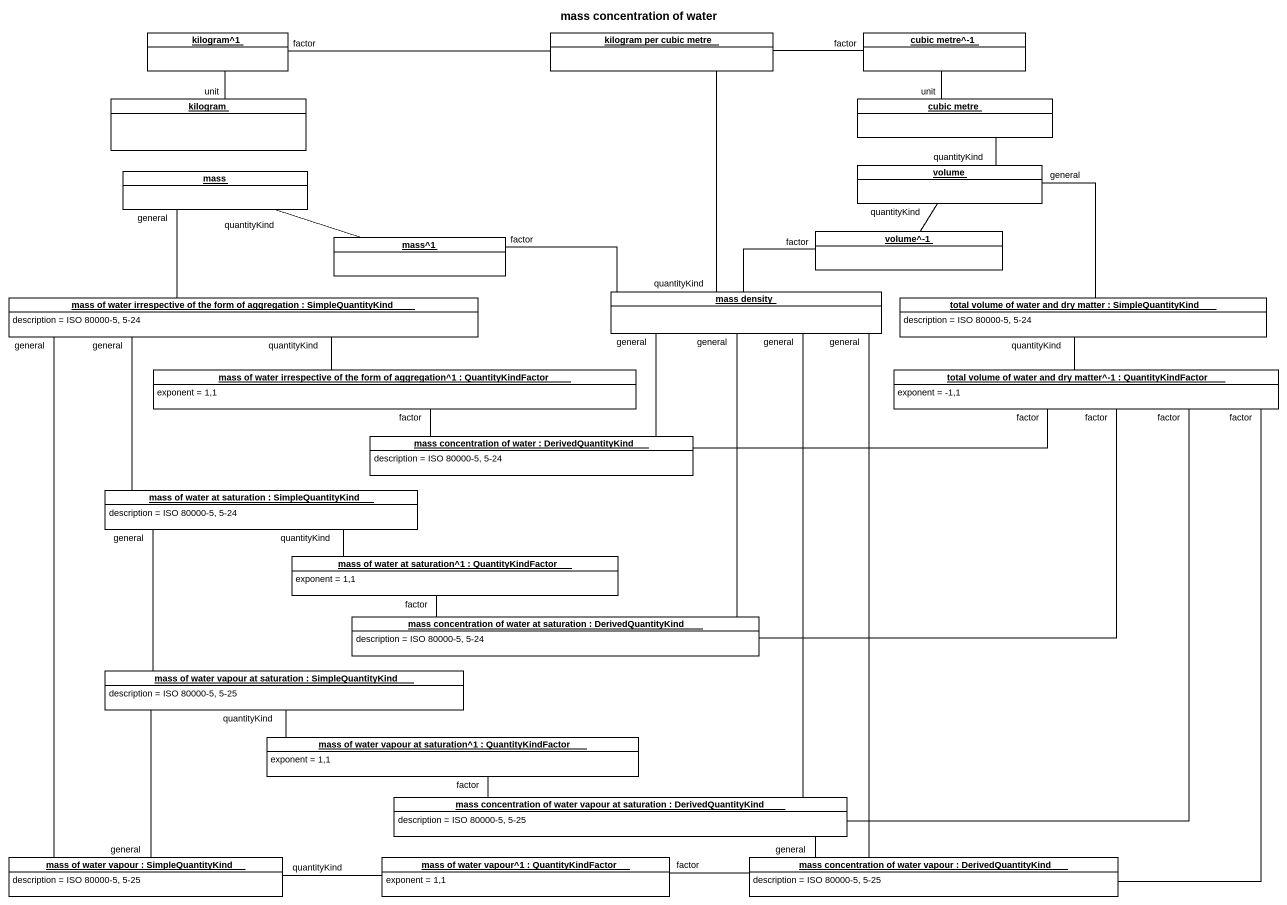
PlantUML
@startuml
title mass concentration of water
hide circle
hide empty members
object "kilogram^1" as kilogram_1 #FFFFFF
object "kilogram per cubic metre" as kilogram_per_cubic_metre #FFFFFF
object "cubic metre^-1" as cubic_metre_1 #FFFFFF
object kilogram #FFFFFF
object "cubic metre" as cubic_metre #FFFFFF
object mass #FFFFFF
object volume #FFFFFF
object "volume^-1" as volume_1 #FFFFFF
object "mass^1" as mass_1 #FFFFFF
object "mass of water irrespective of the form of aggregation : SimpleQuantityKind" as mass_of_water_irrespective #FFFFFF {
  description = ISO 80000-5, 5-24
}
object "mass density" as mass_density #FFFFFF
object "total volume of water and dry matter : SimpleQuantityKind" as total_volume_of_water_and #FFFFFF {
  description = ISO 80000-5, 5-24
}
object "mass of water irrespective of the form of aggregation^1 : QuantityKindFactor" as mass_of_water_irrespective_2 #FFFFFF {
  exponent = 1,1
}
object "total volume of water and dry matter^-1 : QuantityKindFactor" as total_volume_of_water_and_2 #FFFFFF {
  exponent = -1,1
}
object "mass concentration of water : DerivedQuantityKind" as mass_concentration_of_water #FFFFFF {
  description = ISO 80000-5, 5-24
}
object "mass of water at saturation : SimpleQuantityKind" as mass_of_water_at_saturation #FFFFFF {
  description = ISO 80000-5, 5-24
}
object "mass of water at saturation^1 : QuantityKindFactor" as mass_of_water_at_saturation_2 #FFFFFF {
  exponent = 1,1
}
object "mass concentration of water at saturation : DerivedQuantityKind" as mass_concentration_of_water_2 #FFFFFF {
  description = ISO 80000-5, 5-24
}
object "mass of water vapour at saturation : SimpleQuantityKind" as mass_of_water_vapour_at #FFFFFF {
  description = ISO 80000-5, 5-25
}
object "mass of water vapour at saturation^1 : QuantityKindFactor" as mass_of_water_vapour_at_2 #FFFFFF {
  exponent = 1,1
}
object "mass concentration of water vapour at saturation : DerivedQuantityKind" as mass_concentration_of_water_3 #FFFFFF {
  description = ISO 80000-5, 5-25
}
object "mass of water vapour : SimpleQuantityKind" as mass_of_water_vapour #FFFFFF {
  description = ISO 80000-5, 5-25
}
object "mass of water vapour^1 : QuantityKindFactor" as mass_of_water_vapour_1 #FFFFFF {
  exponent = 1,1
}
object "mass concentration of water vapour : DerivedQuantityKind" as mass_concentration_of_water_4 #FFFFFF {
  description = ISO 80000-5, 5-25
}
kilogram_1 -right- kilogram_per_cubic_metre : factor
kilogram_per_cubic_metre -- mass_density : quantityKind
cubic_metre_1 -left- kilogram_per_cubic_metre : factor
kilogram -up- kilogram_1 : unit
cubic_metre -up- cubic_metre_1 : unit
cubic_metre -- volume : quantityKind
mass -right- mass_1 : quantityKind
volume -- volume_1 : quantityKind
volume_1 -left- mass_density : factor
mass_1 -right- mass_density : factor
mass_of_water_irrespective -up- mass : general
mass_of_water_irrespective -right- mass_of_water_irrespective_2 : quantityKind
total_volume_of_water_and -up- volume : general
total_volume_of_water_and -- total_volume_of_water_and_2 : quantityKind
mass_of_water_irrespective_2 -right- mass_concentration_of_water : factor
total_volume_of_water_and_2 -left- mass_concentration_of_water : factor
total_volume_of_water_and_2 -left- mass_concentration_of_water_2 : factor
total_volume_of_water_and_2 -- mass_concentration_of_water_3 : factor
total_volume_of_water_and_2 -- mass_concentration_of_water_4 : factor
mass_concentration_of_water -up- mass_density : general
mass_of_water_at_saturation -up- mass_of_water_irrespective : general
mass_of_water_at_saturation -right- mass_of_water_at_saturation_2 : quantityKind
mass_of_water_at_saturation_2 -right- mass_concentration_of_water_2 : factor
mass_concentration_of_water_2 -up- mass_density : general
mass_of_water_vapour_at -up- mass_of_water_at_saturation : general
mass_of_water_vapour_at -right- mass_of_water_vapour_at_2 : quantityKind
mass_of_water_vapour_at -- mass_of_water_vapour : general
mass_of_water_vapour_at_2 -right- mass_concentration_of_water_3 : factor
mass_concentration_of_water_3 -up- mass_density : general
mass_concentration_of_water_3 -right- mass_concentration_of_water_4 : general
mass_of_water_vapour -up- mass_of_water_irrespective : general
mass_of_water_vapour -right- mass_of_water_vapour_1 : quantityKind
mass_of_water_vapour_1 -right- mass_concentration_of_water_4 : factor
mass_concentration_of_water_4 -up- mass_density : general
@enduml
